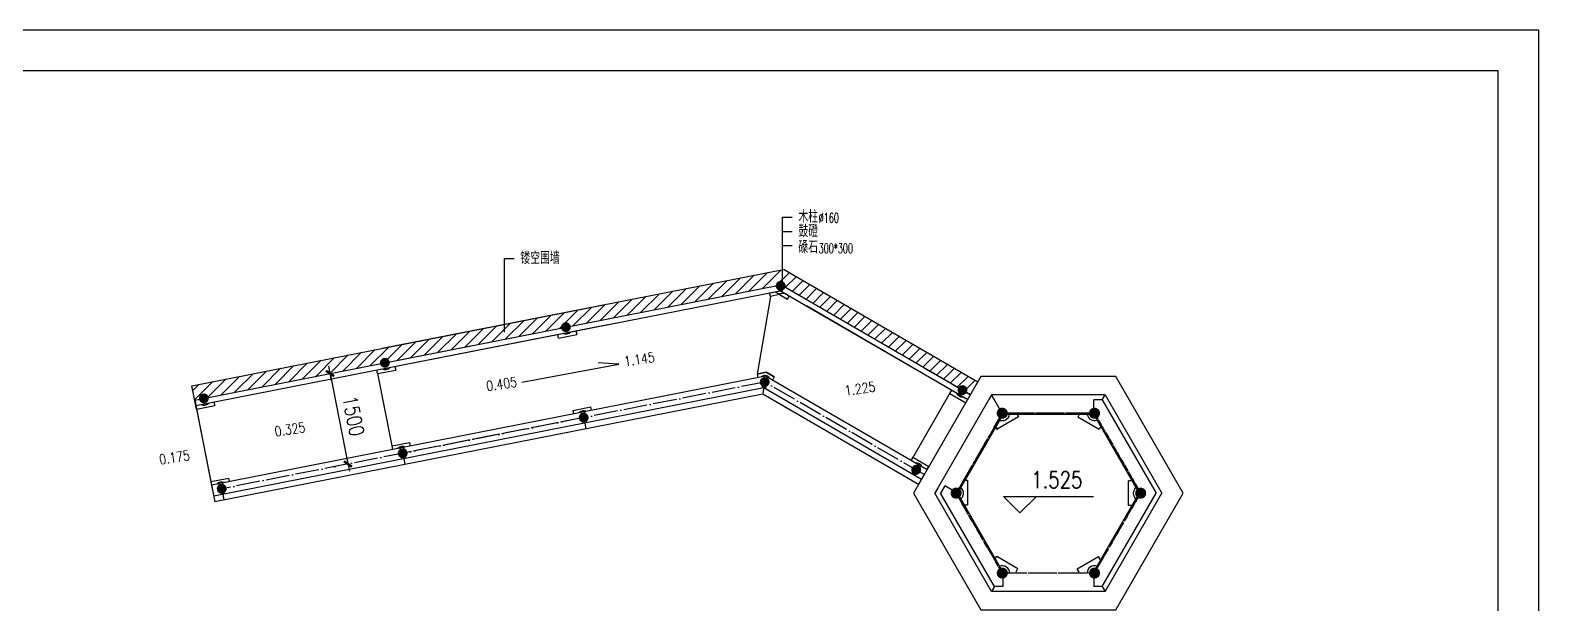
# Model space of a CAD drawing. Extents: x 1035948 to 1665131, y -158296 to 142149.
# Drawn here: x 1080776 to 1105311, y -77969 to -68632 of the extents above; entities that cross this region are included whole.
import ezdxf
from ezdxf.enums import TextEntityAlignment as Align

# ---------------------------------------------------------------- set-up
doc = ezdxf.new("R2010")
doc.units = 0
doc.header["$LTSCALE"] = 200
doc.header["$MEASUREMENT"] = 0
doc.linetypes.add('ACAD_ISO04W100', pattern=[30.5, 24, -3, 0.5, -3])
doc.layers.get('0').update_dxf_attribs({"linetype": 'CONTINUOUS'})
doc.layers.get('DEFPOINTS').update_dxf_attribs({"linetype": 'CONTINUOUS'})
for name, color, linetype in [('COLUMN', 7, 'CONTINUOUS'), ('DOTE', 1, 'CONTINUOUS'), ('PUB_DIM', 3, 'CONTINUOUS'), ('PUB_TEXT', 7, 'CONTINUOUS'), ('WLL1', 7, 'CONTINUOUS')]:
    doc.layers.add(name, color=color, linetype=linetype)
doc.styles.add('_HZTXT', font='txt.shx', dxfattribs={"width": 0.8, "bigfont": 'hztxt.shx'})
doc.styles.add('_SIMPLEX', font='SIMPLEX.shx', dxfattribs={"width": 0.6})
doc.styles.add('DIM_FONT', font='SIMPLEX.shx', dxfattribs={"width": 0.8})
doc.dimstyles.new('DIMN80', dxfattribs={"dimscale": 0.8, "dimtxt": 300, "dimasz": 1, "dimexe": 250, "dimexo": 300, "dimgap": 150, "dimtad": 1, "dimdec": 0, "dimzin": 0, "dimdsep": 46, "dimtxsty": 'DIM_FONT', "dimblk": '_DIMX', "dimcen": 0.09, "dimclrt": 7, "dimadec": 0, "dimazin": 0, "dimtfac": 1, "dimtdec": 0, "dimtix": 1, "dimtmove": 2, "dimatfit": 3, "dimldrblk": '_DIMX', "dimfxl": 0, "dimtolj": 1, "dimtzin": 0, "dimarcsym": 0})

# ---------------------------------------------------------------- blocks, each defined once
blk = doc.blocks.new('_YZH')
for points in [[(-0.47, 0.19), (0.5, 0), (-0.5, 0), (-0.47, -0.19)], [(-0.19, 0.47), (0.5, 0), (-0.36, 0.36), (-0.47, 0.19)], [(0.19, 0.47), (0.5, 0), (0, 0.5), (-0.19, 0.47)], [(0.47, 0.19), (0.5, 0), (0.36, 0.36), (0.19, 0.47)], [(-0.47, -0.19), (0.5, 0), (-0.36, -0.36), (-0.19, -0.47)], [(-0.19, -0.47), (0.5, 0), (0, -0.5), (0.19, -0.47)], [(0.19, -0.47), (0.5, 0), (0.36, -0.36), (0.47, -0.19)]]:
    blk.add_solid(points)
blk = doc.blocks.new('_DIMX')
blk.add_line((-150, 0), (150, 0))
at = {"const_width": 50}
blk.add_lwpolyline([(-70, -70), (70, 70)], dxfattribs=at)
blk = doc.blocks.new('*D389')
at = {"color": 0, "linetype": 'ByBlock'}
for p, q in [((1347478, 27844), (1347517, 27852)), ((1347713, 27889), (1348003, 26418)), ((1347767, 26371), (1347807, 26379))]:
    blk.add_line(p, q, dxfattribs=at)
at = {"layer": 'DEFPOINTS', "color": 0, "linetype": 'ByBlock'}
for p in [(1347713, 27890), (1348003, 26418), (1348003, 26418)]:
    blk.add_point(p, dxfattribs=at)
at = {"color": 0, "linetype": 'ByBlock', "xscale": 0.8, "yscale": 0.8, "zscale": 0.8}
for p, rotation in [((1347713, 27890), 101.131938125546), ((1348003, 26418), 281.131938125546)]:
    blk.add_blockref('_DIMX', p, dxfattribs=dict(at, rotation=rotation))
at = {"color": 7, "linetype": 'ByBlock', "insert": (1348093, 27200), "char_height": 240, "attachment_point": 5, "rotation": 281.1319, "style": 'DIM_FONT'}
blk.add_mtext('\\A1;1500', dxfattribs=at)

msp = doc.modelspace()

# ---------------------------------------------------------------- hatches: boundary and pattern name
h = msp.add_hatch()
h.set_pattern_fill('ANSI31', color=256, scale=1000, style=0)
h.set_pattern_definition([(45, (-530782.64, 928.46), (-88.388348, 88.388348), [])])
h.paths.add_polyline_path([(1096065.94008, -74566.44454), (1096185.94033, -74358.59799), (1093026.25022, -72525.61954), (1086498.0259, -73810.18571), (1083407.29254, -74418.35285), (1083453.62908, -74653.8373), (1090150.56698, -73336.07316), (1092983.95545, -72778.54407)])

# ---------------------------------------------------------------- linework, layer by layer
for p, q in [((1086498.0259, -73810.18571), (1093026.25022, -72525.61954)), ((1096185.94033, -74358.59799), (1093026.25022, -72525.61954)), ((1086544.36245, -74045.67016), (1092983.95545, -72778.54407)), ((1086561.73865, -74133.97683), (1093001.33165, -72866.85074)), ((1096020.7794, -74644.29383), (1092938.79421, -72856.39305)), ((1096065.94008, -74566.44454), (1092983.95545, -72778.54407)), ((1083407.29254, -74418.35285), (1090104.23043, -73100.58872)), ((1092813.44728, -72965.66619), (1092600.52858, -74230.10929)), ((1092801.74132, -72906.81918), (1092971.11356, -72872.91545)), ((1092813.44728, -72965.66619), (1092801.74132, -72906.81918)), ((1092960.5648, -72936.40128), (1092813.44728, -72965.66619)), ((1092960.5648, -72936.40128), (1093090.3131, -73011.67)), ((1093120.42059, -72959.77068), (1092971.11356, -72872.91545)), ((1093090.3131, -73011.67), (1093120.42059, -72959.77068)), ((1083453.62908, -74653.8373), (1090150.56698, -73336.07316)), ((1096024.25485, -74647.76912), (1093402.9593, -73119.77334)), ((1083470.78873, -74742.18658), (1090167.94318, -73424.37983)), ((1089369.7949, -73642.35654), (1089358.25364, -73583.70337)), ((1089369.7949, -73642.35654), (1089664.15045, -73584.43586)), ((1089652.56632, -73525.56475), (1089664.15045, -73584.43586)), ((1092737.22971, -74264.13016), (1083725.85628, -76037.30843)), ((1086426.10212, -74221.59034), (1086414.56087, -74162.93717)), ((1086426.10212, -74221.59034), (1086720.45768, -74163.66966)), ((1086426.10212, -74221.59034), (1086657.87061, -75399.44845)), ((1086708.87355, -74104.79855), (1086720.45768, -74163.66966)), ((1092600.52858, -74230.10929), (1092747.63577, -74200.79248)), ((1092747.63577, -74200.79248), (1092600.52858, -74230.10929)), ((1092600.52858, -74230.10929), (1092612.2553, -74288.95216)), ((1092705.6684, -74270.34051), (1092676.96866, -74443.06486)), ((1092764.85768, -74280.17054), (1092736.15716, -74452.89957)), ((1095361.1828, -75787.55778), (1092737.22971, -74264.13016)), ((1092877.3575, -74276.10696), (1092747.63577, -74200.79248)), ((1092747.63577, -74200.79248), (1092877.3575, -74276.10696)), ((1092877.3575, -74276.10696), (1092847.23171, -74327.99566)), ((1083482.54654, -74800.79714), (1083407.29254, -74418.35285)), ((1083482.3496, -74800.83593), (1083417.60455, -74472.37846)), ((1092705.47307, -74453.83056), (1083760.60869, -76213.92176)), ((1092688.71262, -74553.95021), (1083778.95024, -76307.13435)), ((1095223.10624, -76025.38096), (1092688.71262, -74553.95021)), ((1095270.80541, -75943.22386), (1092705.47307, -74453.83056)), ((1095732.61586, -74543.78506), (1095762.73707, -74492.15069)), ((1095732.61586, -74543.78506), (1095991.747, -74694.95072)), ((1083482.3496, -74800.83593), (1083776.68577, -74742.81682)), ((1083482.54654, -74800.79714), (1083714.31503, -75978.65525)), ((1083765.08195, -74683.94958), (1083776.68577, -74742.81682)), ((1089601.56338, -74820.21465), (1089895.91894, -74762.29397)), ((1089601.56338, -74820.21465), (1089613.10464, -74878.86783)), ((1089907.50308, -74821.16508), (1089895.91894, -74762.29397)), ((1096021.98013, -74643.12449), (1095991.747, -74694.95072)), ((1089730.88974, -74855.91749), (1089765.64215, -75032.53082)), ((1089789.76085, -74844.33335), (1089824.51326, -75020.94669)), ((1086657.87061, -75399.44845), (1086952.22617, -75341.52777)), ((1086657.87061, -75399.44845), (1086669.41186, -75458.10162)), ((1086787.19697, -75435.15129), (1086821.94938, -75611.76462)), ((1086846.06808, -75423.56715), (1086880.82049, -75600.18049)), ((1086963.81031, -75400.39888), (1086952.22617, -75341.52777)), ((1095129.95399, -75582.23218), (1095100.06504, -75634.00135)), ((1095203.87704, -75694.19371), (1095113.87704, -75850.07828)), ((1095129.95399, -75582.23218), (1095389.76161, -75732.23218)), ((1095255.83856, -75724.19371), (1095165.83856, -75880.07828)), ((1095359.76161, -75784.19371), (1095389.76161, -75732.23218)), ((1083714.31503, -75978.65525), (1084008.67059, -75920.73457)), ((1083714.31503, -75978.65525), (1083778.95024, -76307.13435)), ((1083843.64139, -76014.35809), (1083878.39379, -76190.97142)), ((1083902.5125, -76002.77395), (1083937.26491, -76179.38729)), ((1084020.25472, -75979.60568), (1084008.67059, -75920.73457))]:
    msp.add_line(p, q)
at = {"color": 151}
msp.add_lwpolyline([(1105311.28755, -96352.42878), (1105311.28755, -68632.42878), (1066107.28755, -68632.42878), (1066107.28755, -96352.42878)], close=True, dxfattribs=at)
at = {"color": 5}
msp.add_lwpolyline([(1104651.28755, -95692.42878), (1104651.28755, -69292.42878), (1067427.28755, -69292.42878), (1067427.28755, -95692.42878)], close=True, dxfattribs=at)
msp.add_lwpolyline([(1096238.85772, -74266.94239), (1095142.44756, -76165.9805), (1096238.85772, -78065.0186), (1098431.67804, -78065.0186), (1099528.0882, -76165.9805), (1098431.67804, -74266.94239)], close=True)
at = {"layer": 'DOTE', "linetype": 'ACAD_ISO04W100', "ltscale": 0.08}
for p, q in [((1096069.57905, -74570.0149), (1095272.60165, -74105.61301)), ((1092721.35139, -74358.98036), (1086833.96585, -75517.44795)), ((1095315.9941, -75865.39082), (1092721.35139, -74358.98036)), ((1089777.52143, -74938.24115), (1083890.41026, -76096.65475))]:
    msp.add_line(p, q, dxfattribs=at)
at = {"layer": 'DOTE', "linetype": 'ACAD_ISO04W100', "ltscale": 0.02}
for p, q in [((1096585.26788, -74866.94239), (1095834.37042, -76167.53494)), ((1096585.26788, -74866.94239), (1095835.26788, -76165.9805)), ((1098085.26788, -74866.94239), (1096585.26788, -74866.94239)), ((1098085.26788, -74866.94239), (1098836.16534, -76167.53494)), ((1096585.26788, -77468.12749), (1095834.37042, -76167.53494)), ((1098085.26788, -77468.12749), (1098836.16534, -76167.53494)), ((1098085.26788, -77468.12749), (1096585.26788, -77468.12749))]:
    msp.add_line(p, q, dxfattribs=at)
at = {"layer": 'DOTE', "linetype": 'ACAD_ISO04W100', "ltscale": 0.08}
msp.add_lwpolyline([(1096585.26788, -74866.94239), (1095835.26788, -76165.9805), (1096585.26788, -77465.0186), (1098085.26788, -77465.0186), (1098835.26788, -76165.9805), (1098085.26788, -74866.94239)], close=True, dxfattribs=at)
at = {"layer": 'PUB_DIM'}
for p, q in [((1096603.06253, -76219.40886, -22546.75648), (1097143.06253, -76219.40886, -22546.75648)), ((1096873.06253, -76489.40886, -22546.75648), (1096603.06253, -76219.40886, -22546.75648)), ((1097143.06253, -76219.40886, -22546.75648), (1096873.06253, -76489.40886, -22546.75648)), ((1096873.06253, -76219.40886, -22546.75648), (1098071.34825, -76219.40886, -22546.75648))]:
    msp.add_line(p, q, dxfattribs=at)
at = {"layer": 'PUB_TEXT'}
for p, q in [((1093009.28435, -72138.81169), (1093009.28435, -71676.19261)), ((1093009.28435, -71676.19261), (1093169.28435, -71676.19261)), ((1093009.28435, -71909.84203), (1093169.28435, -71909.84203)), ((1088488.18895, -72811.67319), (1088488.18895, -72349.05411)), ((1088488.18895, -72349.05411), (1088648.18895, -72349.05411)), ((1093009.28435, -72873.86825), (1093009.28435, -72138.81169)), ((1093009.28435, -72138.81169), (1093169.28435, -72138.81169)), ((1088488.18895, -73546.72974), (1088488.18895, -72811.67319))]:
    msp.add_line(p, q, dxfattribs=at)
at = {"layer": 'WLL1'}
for p, q in [((1088774.04991, -74362.98748), (1090348.9266, -74065.45679)), ((1090348.9266, -74065.45679), (1090012.58013, -74044.67036)), ((1096412.0628, -74566.94239), (1095488.85772, -76165.9805)), ((1096412.0628, -74566.94239), (1096365.87478, -74646.94239)), ((1096458.25082, -74646.94239), (1096412.0628, -74566.94239)), ((1096458.25082, -74646.94239), (1096412.0628, -74566.94239)), ((1098258.47296, -74566.94239), (1096412.0628, -74566.94239)), ((1096458.25082, -74646.94239), (1096412.0628, -74566.94239)), ((1096458.25082, -74646.94239), (1096412.0628, -74566.94239)), ((1096458.25082, -74646.94239), (1096412.0628, -74566.94239)), ((1096596.81489, -74886.94239), (1096412.0628, -74566.94239)), ((1098212.28494, -74646.94239), (1098258.47296, -74566.94239)), ((1098212.28494, -74646.94239), (1098258.47296, -74566.94239)), ((1098212.28494, -74646.94239), (1098258.47296, -74566.94239)), ((1098258.47296, -74566.94239), (1099182.5755, -76167.53494)), ((1083453.62908, -74653.8373), (1083743.23248, -76125.61509)), ((1098212.28494, -74646.94239), (1098073.72087, -74646.94239)), ((1098212.28494, -74646.94239), (1098073.72087, -74646.94239)), ((1098073.72087, -74886.94239), (1098073.72087, -74646.94239)), ((1098212.28494, -74646.94239), (1099090.19946, -76167.53494)), ((1096596.81489, -74886.94239), (1095846.81489, -76185.9805)), ((1096448.24538, -75104.27232), (1096540.60668, -74944.29785)), ((1096472.23585, -75072.71961), (1096502.95382, -75125.9247)), ((1096849.36398, -74925.9247), (1096502.95382, -75125.9247)), ((1098073.72087, -74886.94239), (1096573.72087, -74886.94239)), ((1096818.64601, -74872.71961), (1096849.36398, -74925.9247)), ((1097843.2295, -74877.71961), (1097812.51153, -74930.9247)), ((1098158.92169, -75130.9247), (1097812.51153, -74930.9247)), ((1098073.72087, -74886.94239), (1098813.07133, -76167.53494)), ((1098189.63966, -75077.71961), (1098158.92169, -75130.9247)), ((1096473.58204, -75081.94239), (1096504.3, -75135.14747)), ((1095650.51579, -76045.9805), (1095581.23376, -76165.9805)), ((1095650.51579, -76045.9805), (1095581.23376, -76165.9805)), ((1095858.36189, -76165.9805), (1095650.51579, -76045.9805)), ((1095955.61398, -75957.53494), (1096017.04991, -75957.53494)), ((1096017.04991, -75957.53494), (1096017.04991, -76357.53494)), ((1098636.16534, -76367.53494), (1098636.16534, -75967.53494)), ((1098697.60127, -75967.53494), (1098636.16534, -75967.53494)), ((1095535.27845, -76085.57743), (1095487.96026, -76167.53494)), ((1096412.0628, -77768.12749), (1095487.96026, -76167.53494)), ((1096458.25082, -77688.12749), (1095580.3363, -76167.53494)), ((1095879.40346, -76089.53544), (1095783.49965, -76241.85898)), ((1096596.81489, -77448.12749), (1095845.91743, -76147.53494)), ((1098073.72087, -77448.12749), (1098813.07133, -76167.53494)), ((1098212.28494, -77688.12749), (1099090.19946, -76167.53494)), ((1098258.47296, -77768.12749), (1099182.5755, -76167.53494)), ((1095955.61398, -76357.53494), (1096017.04991, -76357.53494)), ((1098697.60127, -76367.53494), (1098636.16534, -76367.53494)), ((1096411.72069, -77167.53494), (1096413.08913, -77167.53494)), ((1096413.08913, -77167.53494), (1096412.0628, -77168.12749)), ((1096463.57559, -77247.35027), (1096494.29356, -77194.14519)), ((1096494.29356, -77194.14519), (1096840.70372, -77394.14519)), ((1097803.85127, -77399.14519), (1098150.26144, -77199.14519)), ((1098180.9794, -77252.35027), (1098150.26144, -77199.14519)), ((1098257.44663, -77167.53494), (1098258.47296, -77168.12749)), ((1098257.44663, -77167.53494), (1098258.81507, -77167.53494)), ((1096596.81489, -77448.12749), (1096596.81489, -77688.12749)), ((1096809.98575, -77447.35027), (1096840.70372, -77394.14519)), ((1097834.56924, -77452.35027), (1097803.85127, -77399.14519)), ((1098073.72087, -77448.12749), (1098073.72087, -77688.12749)), ((1096458.25082, -77688.12749), (1096412.0628, -77768.12749)), ((1098258.47296, -77768.12749), (1096412.0628, -77768.12749)), ((1096596.81489, -77688.12749), (1096458.25082, -77688.12749)), ((1098212.28494, -77688.12749), (1098073.72087, -77688.12749)), ((1098212.28494, -77688.12749), (1098258.47296, -77768.12749))]:
    msp.add_line(p, q, dxfattribs=at)
at = {"layer": 'WLL1', "ltscale": 0.05}
for p, q in [((1092721.31498, -74359.19947), (1092690.99128, -74541.69734)), ((1089777.7015, -74938.43209), (1089813.41926, -75119.95135)), ((1086834.00873, -75517.66589), (1086869.72648, -75699.18515)), ((1095314.76969, -75862.14066), (1095222.26969, -76022.35536)), ((1083890.45315, -76096.87269), (1083926.1709, -76278.39195))]:
    msp.add_line(p, q, dxfattribs=at)
at = {"layer": 'WLL1'}
msp.add_lwpolyline([(1095761.92048, -74493.40844), (1095102.07977, -75636.28608)], dxfattribs=at)
for centre, radius, start, end in [((1092978.41325, -72811.89879), 110.00022, 225.268283064, 295.863655061), ((1089488.05522, -73466.43636), 110.00022, 245.834252127, 316.429624124), ((1086544.36245, -74045.67016), 110.00022, 245.834252127, 316.429624124), ((1092726.11275, -74330.32496), 78.07522, 26.06774863, 135.064189496), ((1095937.65233, -74489.99418), 110.00022, 204.444916134, 275.040288131), ((1083600.55109, -74624.87621), 110.00022, 245.853412358, 316.448784355), ((1089777.65862, -74938.21415), 110.00022, 65.834252127, 136.429624124), ((1096585.26788, -74866.94239), 120, 240, 350.405931773), ((1098085.26788, -74866.94239), 120, 189.594068227, 290.405931773), ((1086833.96585, -75517.44795), 110.00022, 65.834252127, 136.429624124), ((1095184.96886, -75786.94363), 110.00022, 24.702314001, 95.297685999), ((1083890.41026, -76096.65475), 110.00022, 65.834252127, 136.429624124), ((1095833.92151, -76167.27556), 120, 309.554508264, 59.960440037), ((1095835.26788, -76165.9805), 120, 300, 50.405931773), ((1098836.61425, -76167.27556), 120, 129.63362819, 230.445491736), ((1096585.26788, -77468.12749), 120, 0, 110.405931773), ((1098085.26788, -77468.12749), 120, 69.594068227, 180)]:
    msp.add_arc(centre, radius, start, end, dxfattribs=at)

# ---------------------------------------------------------------- block references
at = {"layer": 'COLUMN'}
for p, xscale, yscale, zscale, rotation in [((1092981.50052, -72793.31863), 160, 160, 160, 350.5659690626199), ((1089488.01233, -73466.21843), 160, 160, 160, 11.13193812553679), ((1086544.31956, -74045.45222), 160, 160, 160, 11.13193812553679), ((1092721.31498, -74359.19947), -160, 160, 160, 170.5659690630654), ((1083600.50813, -74624.65829), 160, 160, 160, 11.15109835684714), ((1095937.76425, -74489.80232), 160, 160, 160, 329.7426021324707), ((1096585.26788, -74866.94239), 180, 180, 180, 59.99999999999999), ((1089777.7015, -74938.43209), -160, 160, 160, 191.1319381255416), ((1086834.00873, -75517.66589), -160, 160, 160, 191.1319381255416), ((1095184.8578, -75787.13599), -160, 160, 160, 149.9999999999971), ((1083890.45315, -76096.87269), -160, 160, 160, 191.1319381255416), ((1095835.26788, -76165.9805), 180, 180, 180, 59.99999999999999)]:
    msp.add_blockref('_YZH', p, dxfattribs=dict(at, xscale=xscale, yscale=yscale, zscale=zscale, rotation=rotation))
at = {"layer": 'COLUMN', "xscale": 180, "yscale": 180, "zscale": 180}
for p in [(1096585.26788, -74866.94239), (1098085.26788, -74866.94239), (1095834.37042, -76167.53494), (1098836.16534, -76167.53494), (1096585.26788, -77468.12749), (1098085.26788, -77468.12749)]:
    msp.add_blockref('_YZH', p, dxfattribs=at)

# ---------------------------------------------------------------- texts
at = {"layer": 'PUB_DIM', "style": 'DIM_FONT', "width": 0.8}
for s, p in [('1.145', (1090683.53421, -73987.1458)), ('0.405', (1088442.87817, -74390.62944)), ('1.225', (1094271.14855, -74466.11166)), ('0.325', (1084999.98884, -75129.01487)), ('0.175', (1083123.30694, -75584.62814))]:
    msp.add_text(s, height=162, rotation=8.418516272, dxfattribs=at).set_placement(p, align=Align.MIDDLE)
msp.add_text('1.525', height=270, dxfattribs=at).set_placement((1097472.20539, -75949.40886, -22546.75648), align=Align.MIDDLE)
at = {"layer": 'PUB_TEXT'}
for s, height, style, width, p in [('木柱', 200, '_HZTXT', 0.8, (1093269.28435, -71766.19261)), ('%%C160', 160, '_SIMPLEX', 0.6, (1093599.72592, -71766.19261)), ('鼓磴', 200, '_HZTXT', 0.8, (1093269.28435, -71999.84203)), ('磉石', 200, '_HZTXT', 0.8, (1093269.28435, -72262.27343)), ('300*300', 160, '_SIMPLEX', 0.6, (1093598.46608, -72262.27343)), ('镂空围墙', 200, '_HZTXT', 0.8, (1088748.18895, -72439.05411))]:
    msp.add_text(s, height=height, dxfattribs=dict(at, style=style, width=width)).set_placement(p)

# ---------------------------------------------------------------- dimensions: what is measured, and where the dimension line sits
at = {"layer": 'WLL1'}
dim = msp.add_aligned_dim(p1=(1085653.5658, -74220.13789), p2=(1085943.32366, -75692.70063), distance=0, text='1500', dimstyle='DIMN80', dxfattribs=at)
dim.commit()
dim.dimension.update_dxf_attribs({"geometry": '*D389', "text_midpoint": (1086033.92917, -74910.08272), "insert": (-262059.44297, -102110.33343)})

doc.saveas('drawing.dxf')
